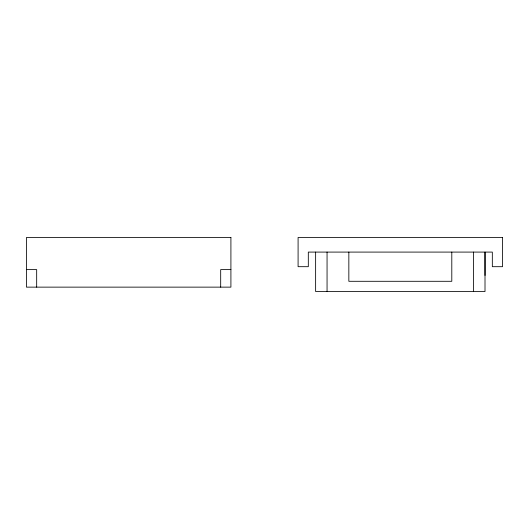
<?xml version="1.0" encoding="UTF-8"?>
<svg xmlns="http://www.w3.org/2000/svg" width="529" height="529" viewBox="0 0 529 529"><rect width="100%" height="100%" fill="white"/><g stroke="black" fill="none" stroke-linecap="round" stroke-linejoin="round"><path stroke-width="0.79" d="M26.45 269.611L36.673 269.611L36.673 287.135M230.909 269.611L220.686 269.611L220.686 287.135M485.027 275.45L485.014 252.088L485.007 291.519L315.628 291.519L315.634 252.088M473.587 252.088L473.587 291.519M451.799 252.088L451.799 281.296L348.842 281.296L348.842 252.088M327.054 252.088L327.054 291.519M230.909 237.481L26.45 237.481L26.45 287.135L230.909 287.135L230.909 237.481M502.55 237.481L298.091 237.481L298.091 266.689L308.314 266.689L308.314 252.088L492.327 252.088L492.327 266.689L502.55 266.689L502.55 237.481"/></g></svg>
